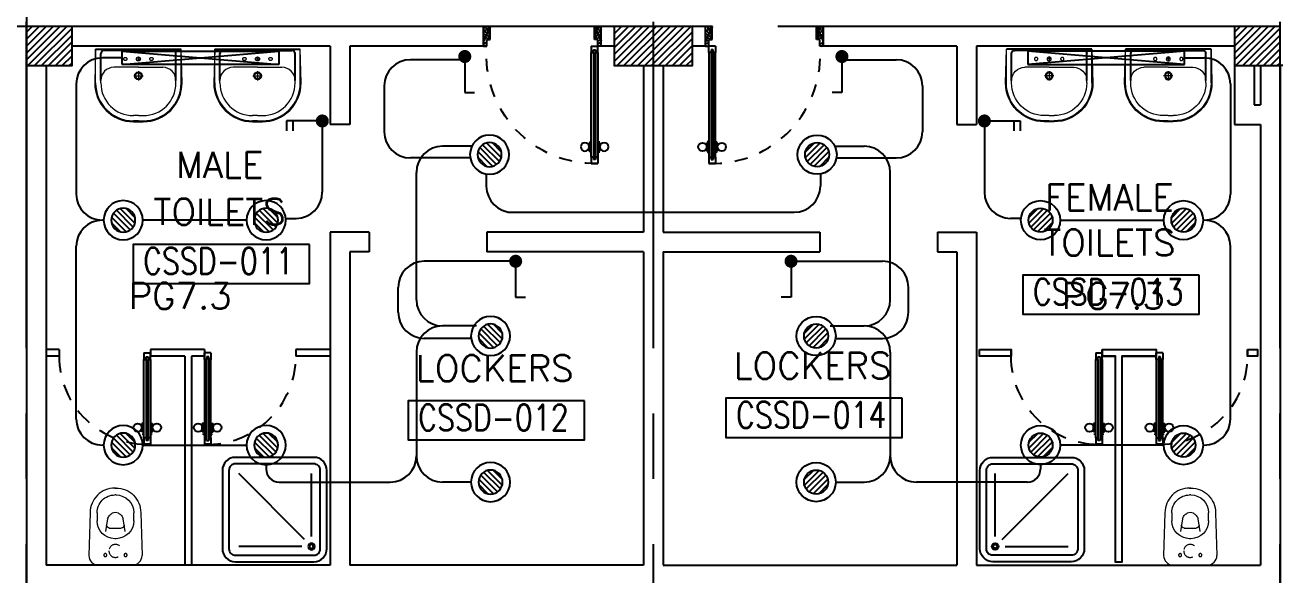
# Model space of a CAD drawing. Extents: x -0.4 to 93, y -13.2 to 77.1.
# Drawn here: x 38.64 to 48.27, y 29.15 to 33.36 of the extents above; entities that cross this region are included whole.
import ezdxf
from ezdxf.enums import TextEntityAlignment as Align

# ---------------------------------------------------------------- set-up
doc = ezdxf.new("R2010")
doc.units = 0
doc.header["$MEASUREMENT"] = 0
for name, pattern in [('CENTERX2', [4, 2.5, -0.5, 0.5, -0.5]), ('DASHED', [0.75, 0.5, -0.25]), ('HIDDEN', [0.375, 0.25, -0.125]), ('HIDDEN2', [0.1875, 0.125, -0.0625])]:
    doc.linetypes.add(name, pattern=pattern)
doc.layers.get('0').update_dxf_attribs({"linetype": 'CONTINUOUS'})
for name, color, linetype in [('A-JEERI', 11, 'CONTINUOUS'), ('AXES', 11, 'CENTERX2'), ('COL', 11, 'CONTINUOUS'), ('DOOR', 11, 'CONTINUOUS'), ('E-CLINE', 2, 'CONTINUOUS'), ('E-LITE', 4, 'CONTINUOUS'), ('E-SWITCH', 4, 'CONTINUOUS'), ('E-TEXT', 4, 'CONTINUOUS'), ('FIX', 11, 'CONTINUOUS'), ('HAT', 11, 'CONTINUOUS'), ('PART', 11, 'CONTINUOUS'), ('RM-BOX', 11, 'CONTINUOUS'), ('RM-NAME', 11, 'CONTINUOUS'), ('RM-NO', 11, 'CONTINUOUS'), ('WALL', 11, 'CONTINUOUS')]:
    doc.layers.add(name, color=color, linetype=linetype)
doc.styles.add('ROMANS', font='ROMANS.shx', dxfattribs={"width": 0.6})

# ---------------------------------------------------------------- blocks, each defined once
blk = doc.blocks.new('DOOR90')
at = {"layer": 'DOOR', "color": 7, "linetype": 'ByBlock'}
for p, q in [((-150, 0), (0, 0)), ((-150, 0), (-150, -25)), ((0, -50), (-113.7, 0)), ((0, -50), (-40.1, 0)), ((0, -50), (0, 0)), ((-1000, -25), (-1050, -25)), ((-1050, -75), (-1050, -25)), ((-1050, -25), (-1050, -75)), ((-1000, -75), (-1050, -75)), ((-1000, -42), (-1020, -42)), ((-1020, -42), (-1020, -58)), ((-1000, -58), (-1020, -58)), ((-1000, -25), (-1000, -42)), ((-1000, -58), (-1000, -75)), ((-877.6, -17.8), (-967.6, -17.8)), ((-967.6, -25), (-967.6, -17.8)), ((-967.6, -75), (-967.6, -82.2)), ((-877.6, -82.2), (-967.6, -82.2)), ((-955, -8.8), (-890.2, -8.8)), ((-955, -17.8), (-955, -8.8)), ((-955, -17.8), (-890.2, -17.8)), ((-955, -82.2), (-890.2, -82.2)), ((-955, -82.2), (-955, -91.2)), ((-955, -91.2), (-890.2, -91.2)), ((-890.2, -17.8), (-890.2, -8.8)), ((-890.2, -82.2), (-890.2, -91.2)), ((-877.6, -25), (-877.6, -17.8)), ((-877.6, -75), (-877.6, -82.2)), ((-200, -25), (-150, -25)), ((-200, -42), (-200, -25)), ((-180, -42), (-200, -42)), ((-200, -58), (-180, -58)), ((-200, -75), (-200, -58)), ((-150, -75), (-200, -75)), ((-180, -58), (-180, -42)), ((-150, -25), (-100, -25)), ((-150, -75), (-150, -25)), ((-100, -25), (-100, -50)), ((0, -50), (-100, -36.6)), ((-100, -50), (0, -50)), ((0, -850), (-113.7, -900)), ((-100, -875), (-100, -850)), ((0, -850), (-100, -863.4)), ((-100, -850), (0, -850)), ((0, -850), (-40.1, -900)), ((0, -850), (0, -900)), ((-150, -875), (-100, -875)), ((-150, -900), (-150, -875)), ((-150, -900), (0, -900)), ((0, -900), (-150, -900))]:
    blk.add_line(p, q, dxfattribs=at)
at = {"layer": 'DOOR', "linetype": 'ByBlock'}
for p, q in [((-200, -25), (-1000, -25)), ((-200, -42), (-1000, -42)), ((-200, -58), (-1000, -58)), ((-1000, -75), (-200, -75))]:
    blk.add_line(p, q, dxfattribs=at)
at = {"layer": 'DOOR', "color": 7, "linetype": 'ByBlock'}
for centre in [(-922.6, 23.5), (-922.6, -123.5)]:
    blk.add_circle(centre, 32.4, dxfattribs=at)
for centre, radius, start, end in [((0, -50), 154.4, 161.10529, 166.28577), ((0, -50), 94.4, 148.01819, 180), ((0, -50), 134.4, 158.15985, 169.28002), ((0, -50), 114.4, 154.08384, 167.37743), ((0, -50), 74.4, 137.77643, 180), ((0, -50), 54.4, 113.20738, 180), ((0, -50), 34.4, 90, 180), ((0, -50), 14.4, 90, 180), ((0, -850), 94.4, 180, 211.98181), ((0, -850), 74.4, 180, 222.22357), ((0, -850), 54.4, 180, 246.79262), ((0, -850), 34.4, 180, 270), ((0, -850), 14.4, 180, 270), ((0, -850), 154.4, 193.71423, 198.89471), ((0, -850), 134.4, 190.71998, 201.84015)]:
    blk.add_arc(centre, radius, start, end, dxfattribs=at)
at = {"layer": 'DOOR', "linetype": 'HIDDEN', "ltscale": 0.5}
blk.add_arc((-222.2, -50), 828.2, 178.27012, 275.00304, dxfattribs=at)
blk = doc.blocks.new('SHR1')
at = {"layer": 'FIX'}
for p, q in [((-195.7, 195.7), (-700, 700)), ((-142.7, 217.7), (-142.7, 700)), ((-217.7, 142.7), (-700, 142.7))]:
    blk.add_line(p, q, dxfattribs=at)
for points in [[(-825, 125), (-825, 725, -0.414214), (-725, 825), (-125, 825, -0.414214), (-25, 725), (-25, 125, -0.414214), (-125, 25), (-725, 25, -0.414214)], [(-775, 125), (-775, 725, -0.414214), (-725, 775), (-125, 775, -0.414214), (-75, 725), (-75, 125, -0.414214), (-125, 75), (-725, 75, -0.414214)]]:
    blk.add_lwpolyline(points, format="xyb", close=True, dxfattribs=at)
for radius in [25, 15]:
    blk.add_circle((-142.7, 142.7), radius, dxfattribs=at)
blk = doc.blocks.new('LAV-003')
at = {"layer": 'FIX', "linetype": 'ByBlock'}
blk.add_line((-327.5, -25), (327.5, -25), dxfattribs=at)
at = {"layer": 'FIX', "linetype": 'Continuous', "lineweight": 20}
for p, q in [((-327.5, -285), (-327.5, -25)), ((327.5, -285), (327.5, -25)), ((0, -165), (-187.5, -165)), ((0, -165), (187.5, -165)), ((-287.5, -285), (-287.5, -265)), ((287.5, -285), (287.5, -265)), ((0, -535), (-37.5, -535)), ((0, -575), (-37.5, -575)), ((0, -535), (37.5, -535)), ((0, -575), (37.5, -575))]:
    blk.add_line(p, q, dxfattribs=at)
at = {"layer": 'FIX', "linetype": 'ByBlock', "ltscale": 0.3}
for p, q in [((-287.5, -265), (-287.5, -60)), ((0, -35), (-262.5, -35)), ((0, -35), (262.5, -35)), ((287.5, -265), (287.5, -60))]:
    blk.add_line(p, q, dxfattribs=at)
at = {"layer": 'FIX', "lineweight": 20}
for p, q in [((0, -85.4), (0, -116.5)), ((-15.6, -100.9), (15.5, -100.9))]:
    blk.add_line(p, q, dxfattribs=at)
at = {"layer": 'FIX', "linetype": 'DASHED', "lineweight": 20, "ltscale": 0.04}
for p, q in [((-35.7, -230.5), (36.6, -230.5)), ((0, -193.9), (0, -266.1))]:
    blk.add_line(p, q, dxfattribs=at)
at = {"layer": 'FIX', "linetype": 'Continuous', "lineweight": 20}
blk.add_lwpolyline([(294.8, -25), (0, -25), (-327.5, -25), (-334.5, -285, 0.414214), (-37.5, -582), (0, -582), (37.5, -582, 0.414214), (334.5, -285), (327.5, -25), (0, -25)], format="xyb", dxfattribs=at)
at = {"layer": 'FIX', "linetype": 'HIDDEN', "lineweight": 20, "ltscale": 0.05}
for centre in [(-100, -100.9), (100, -100.9)]:
    blk.add_circle(centre, 12.4, dxfattribs=at)
at = {"layer": 'FIX', "lineweight": 20}
for centre, radius in [((0, -100.9), 15.5), ((0.5, -230), 29.5), ((0.5, -230), 22.5)]:
    blk.add_circle(centre, radius, dxfattribs=at)
at = {"layer": 'FIX', "linetype": 'ByBlock', "ltscale": 0.3}
for centre, start, end in [((-262.5, -60), 90, 180), ((262.5, -60), 0, 90)]:
    blk.add_arc(centre, 25, start, end, dxfattribs=at)
at = {"layer": 'FIX', "linetype": 'Continuous', "lineweight": 20}
for centre, radius, start, end in [((-187.5, -265), 100, 90, 180), ((187.5, -265), 100, 0, 90), ((-37.5, -285), 290, 180, 270), ((-37.5, -285), 250, 180, 270), ((37.5, -285), 290, 270, 0), ((37.5, -285), 250, 270, 0)]:
    blk.add_arc(centre, radius, start, end, dxfattribs=at)
blk = doc.blocks.new('WC')
at = {"layer": 'FIX', "lineweight": 20}
for p, q in [((475, 140.8), (538, 140.8)), ((339, 4.8), (339, -4.8)), ((394.8, 75.7), (490.4, 60.1)), ((533.7, 24.2), (539.5, 0)), ((539.5, 0), (533.7, -24.2)), ((674, 4.8), (674, -4.8)), ((490.4, -60.1), (394.8, -75.7)), ((538, -140.8), (475, -140.8)), ((213.2, -203.8), (210, -203.8))]:
    blk.add_line(p, q, dxfattribs=at)
at = {"layer": 'FIX', "linetype": 'Continuous', "lineweight": 20}
blk.add_line((420.1, -47.3), (420.4, 44.6), dxfattribs=at)
at = {"layer": 'FIX', "lineweight": 20}
for points in [[(210, -203.8, -0.414214), (137, -130.8), (137, 0), (137, 130.8, -0.414214), (210, 203.8)], [(727, -4.8), (727, 4.8, 0.414214), (538, 193.8), (210, 203.8)], [(727, 4.8), (727, -4.8, -0.414214), (538, -193.8), (210, -203.8)]]:
    blk.add_lwpolyline(points, format="xyb", dxfattribs=at)
at = {"layer": 'FIX', "linetype": 'HIDDEN2', "lineweight": 20, "ltscale": 0.3}
blk.add_circle((245, 0), 49.8, dxfattribs=at)
at = {"layer": 'FIX', "linetype": 'HIDDEN', "lineweight": 20, "ltscale": 0.05}
for centre in [(213.2, 77.5), (213.2, -77.5)]:
    blk.add_circle(centre, 11.6, dxfattribs=at)
at = {"layer": 'FIX', "lineweight": 20}
for centre, radius, start, end in [((475, 4.8), 136, 90, 180), ((538, 4.8), 136, 360, 90), ((464.4, -17.6), 82, 51.07583, 71.50405), ((473, -6.9), 68.2, 27.15318, 51.07583), ((475, -4.8), 136, 180, 270), ((464.4, 17.6), 82, 288.49595, 308.92417), ((473, 6.9), 68.2, 308.92417, 332.84682), ((538, -4.8), 136, 270, 0)]:
    blk.add_arc(centre, radius, start, end, dxfattribs=at)
at = {"layer": 'FIX', "linetype": 'Continuous', "lineweight": 20}
for centre, start, end in [((442.7, 45.5), 88.38785, 182.33379), ((442.4, -45.6), 177.66621, 271.61215)]:
    blk.add_arc(centre, 22.3, start, end, dxfattribs=at)
blk = doc.blocks.new('2G1W')
for p, q in [((0, 0), (0.55, 0)), ((0.45, 0), (0.45, -0.15)), ((0.55, 0), (0.55, -0.15))]:
    blk.add_line(p, q)
at = {"const_width": 0.1}
blk.add_lwpolyline([(-0.05, 0, 1), (0.05, 0, 1)], format="xyb", close=True, dxfattribs=at)
blk = doc.blocks.new('MR14')
at = {"layer": 'E-LITE'}
for p, q in [((-600, 100), (-600, 0)), ((600, 0), (600, 100)), ((-600, 0), (600, 0))]:
    blk.add_line(p, q, dxfattribs=at)
at = {"layer": 'E-LITE', "color": 8}
for p, q in [((600, 100), (-600, 0)), ((600, 0), (-600, 100))]:
    blk.add_line(p, q, dxfattribs=at)
at = {"layer": 'E-LITE', "color": 3}
blk.add_line((600, 100), (-600, 100), dxfattribs=at)
blk = doc.blocks.new('*X62')
at = {"color": 0}
for p, q in [((21548.527, 18540.142), (21548.801, 18540.415)), ((21548.529, 18539.966), (21548.977, 18540.414)), ((21548.584, 18539.845), (21549.098, 18540.359)), ((21548.672, 18539.756), (21549.187, 18540.271)), ((21548.793, 18539.7), (21549.243, 18540.15)), ((21548.966, 18539.696), (21549.246, 18539.977))]:
    blk.add_line(p, q, dxfattribs=at)
blk = doc.blocks.new('SPOT')
at = {"layer": 'E-LITE'}
for radius in [0.6, 0.369]:
    blk.add_circle((0, 0), radius, dxfattribs=at)
at = {"layer": 'E-LITE', "color": 8}
blk.add_blockref('*X62', (-21548.886, -18540.056), dxfattribs=at)
blk = doc.blocks.new('1G1W')
for p, q in [((0, 0), (0.55, 0)), ((0.55, 0), (0.55, -0.15))]:
    blk.add_line(p, q)
at = {"const_width": 0.1}
blk.add_lwpolyline([(-0.05, 0, 1), (0.05, 0, 1)], format="xyb", close=True, dxfattribs=at)

msp = doc.modelspace()

# ---------------------------------------------------------------- hatches: boundary and pattern name
at = {"layer": 'HAT'}
h = msp.add_hatch(dxfattribs=at)
h.set_pattern_fill('ANSI31', color=256, scale=0.3, style=0)
h.set_pattern_definition([(45, (-344.745687, -5.481), (-0.0265165043, 0.0265165043), [])])
h.paths.add_polyline_path([(38.6495, 33.05), (38.9995, 33.05), (38.9995, 33.35), (38.6495, 33.35)])
h = msp.add_hatch(dxfattribs=at)
h.set_pattern_fill('ANSI31', color=256, scale=0.3, style=0)
h.set_pattern_definition([(45, (-315.095687, -5.481), (-0.0265165043, 0.0265165043), [])])
h.paths.add_polyline_path([(43.4495, 33.05), (43.4495, 33.35), (43.1495, 33.35), (43.1495, 33.05)])
h.paths.add_polyline_path([(43.7495, 33.05), (43.7495, 33.35), (43.4495, 33.35), (43.4495, 33.05)])
h = msp.add_hatch(dxfattribs=at)
h.set_pattern_fill('ANSI31', color=256, scale=0.3, style=0)
h.set_pattern_definition([(45, (-335.495687, -5.481), (-0.0265165043, 0.0265165043), [])])
h.paths.add_polyline_path([(47.8995, 33.05), (48.2495, 33.05), (48.2495, 33.35), (47.8995, 33.35)])

# ---------------------------------------------------------------- linework, layer by layer
at = {"layer": 'AXES'}
for p, q in [((43.4495, -1.1143), (43.4495, 76.4248)), ((38.6495, -1.1143), (38.6495, 76.0748)), ((48.2495, -1.1143), (48.2495, 76.0748)), ((91.9023, 33.35), (22.4295, 33.35))]:
    msp.add_line(p, q, dxfattribs=at)
at = {"layer": 'COL'}
for points in [[(38.6495, 33.35), (38.6495, 33.05), (38.9995, 33.05), (38.9995, 33.35)], [(43.7495, 33.35), (43.1495, 33.35), (43.1495, 33.05), (43.7495, 33.05)], [(47.8995, 33.35), (47.8995, 33.05), (48.2495, 33.05), (48.2495, 33.35)]]:
    msp.add_lwpolyline(points, close=True, dxfattribs=at)
at = {"layer": 'DOOR', "color": 0}
msp.add_line((48.2695, 33.05), (48.2495, 33.05), dxfattribs=at)
at = {"layer": 'DOOR', "linetype": 'ByBlock'}
for p, q in [((39.5495, 30.85), (39.5495, 30.8)), ((39.5495, 30.85), (39.5995, 30.85)), ((39.5665, 30.8), (39.5665, 30.82)), ((39.5665, 30.82), (39.5825, 30.82)), ((39.5825, 30.82), (39.5825, 30.8)), ((39.5995, 30.8), (39.5995, 30.85)), ((40.012, 30.8), (40.012, 30.85)), ((40.062, 30.85), (40.012, 30.85)), ((40.029, 30.82), (40.029, 30.8)), ((40.045, 30.82), (40.029, 30.82)), ((40.045, 30.8), (40.045, 30.82)), ((40.062, 30.85), (40.062, 30.8)), ((46.837, 30.85), (46.837, 30.8)), ((46.837, 30.85), (46.887, 30.85)), ((46.854, 30.8), (46.854, 30.82)), ((46.854, 30.82), (46.87, 30.82)), ((46.87, 30.82), (46.87, 30.8)), ((46.887, 30.8), (46.887, 30.85)), ((47.2995, 30.8), (47.2995, 30.85)), ((47.3495, 30.85), (47.2995, 30.85)), ((47.3165, 30.82), (47.3165, 30.8)), ((47.3325, 30.82), (47.3165, 30.82)), ((47.3325, 30.8), (47.3325, 30.82)), ((47.3495, 30.85), (47.3495, 30.8)), ((39.5495, 30.2), (39.5495, 30.8)), ((39.5495, 30.8), (39.5665, 30.8)), ((39.5665, 30.8), (39.5665, 30.2)), ((39.5825, 30.8), (39.5825, 30.2)), ((39.5825, 30.8), (39.5995, 30.8)), ((39.5995, 30.8), (39.5995, 30.2)), ((40.012, 30.8), (40.012, 30.2)), ((40.029, 30.8), (40.012, 30.8)), ((40.029, 30.8), (40.029, 30.2)), ((40.045, 30.8), (40.045, 30.2)), ((40.062, 30.8), (40.045, 30.8)), ((40.062, 30.2), (40.062, 30.8)), ((46.837, 30.2), (46.837, 30.8)), ((46.837, 30.8), (46.854, 30.8)), ((46.854, 30.8), (46.854, 30.2)), ((46.87, 30.8), (46.87, 30.2)), ((46.87, 30.8), (46.887, 30.8)), ((46.887, 30.8), (46.887, 30.2)), ((47.2995, 30.8), (47.2995, 30.2)), ((47.3165, 30.8), (47.2995, 30.8)), ((47.3165, 30.8), (47.3165, 30.2)), ((47.3325, 30.8), (47.3325, 30.2)), ((47.3495, 30.8), (47.3325, 30.8)), ((47.3495, 30.2), (47.3495, 30.8)), ((39.5423, 30.3098), (39.5333, 30.3098)), ((39.5333, 30.245), (39.5333, 30.3098)), ((39.5423, 30.245), (39.5333, 30.245)), ((39.5423, 30.245), (39.5423, 30.3098)), ((39.6067, 30.3098), (39.6157, 30.3098)), ((39.6067, 30.245), (39.6067, 30.3098)), ((39.6067, 30.245), (39.6157, 30.245)), ((39.6157, 30.245), (39.6157, 30.3098)), ((40.0048, 30.3098), (39.9958, 30.3098)), ((39.9958, 30.245), (39.9958, 30.3098)), ((40.0048, 30.245), (39.9958, 30.245)), ((40.0048, 30.245), (40.0048, 30.3098)), ((40.0692, 30.3098), (40.0782, 30.3098)), ((40.0692, 30.245), (40.0692, 30.3098)), ((40.0692, 30.245), (40.0782, 30.245)), ((40.0782, 30.245), (40.0782, 30.3098)), ((46.8298, 30.3098), (46.8208, 30.3098)), ((46.8208, 30.245), (46.8208, 30.3098)), ((46.8298, 30.245), (46.8208, 30.245)), ((46.8298, 30.245), (46.8298, 30.3098)), ((46.8942, 30.3098), (46.9032, 30.3098)), ((46.8942, 30.245), (46.8942, 30.3098)), ((46.8942, 30.245), (46.9032, 30.245)), ((46.9032, 30.245), (46.9032, 30.3098)), ((47.2923, 30.3098), (47.2833, 30.3098)), ((47.2833, 30.245), (47.2833, 30.3098)), ((47.2923, 30.245), (47.2833, 30.245)), ((47.2923, 30.245), (47.2923, 30.3098)), ((47.3567, 30.3098), (47.3657, 30.3098)), ((47.3567, 30.245), (47.3567, 30.3098)), ((47.3567, 30.245), (47.3657, 30.245)), ((47.3657, 30.245), (47.3657, 30.3098)), ((39.5495, 30.2324), (39.5423, 30.2324)), ((39.5423, 30.2224), (39.5423, 30.2324)), ((39.5495, 30.2224), (39.5423, 30.2224)), ((39.5665, 30.2), (39.5495, 30.2)), ((39.5495, 30.2), (39.5495, 30.15)), ((39.5995, 30.15), (39.5495, 30.15)), ((39.5495, 30.15), (39.5995, 30.15)), ((39.5665, 30.2), (39.5665, 30.18)), ((39.5825, 30.18), (39.5665, 30.18)), ((39.5995, 30.2), (39.5825, 30.2)), ((39.5825, 30.2), (39.5825, 30.18)), ((39.5995, 30.2324), (39.6067, 30.2324)), ((39.5995, 30.2224), (39.6067, 30.2224)), ((39.5995, 30.2), (39.5995, 30.15)), ((39.6067, 30.2224), (39.6067, 30.2324)), ((40.012, 30.2324), (40.0048, 30.2324)), ((40.0048, 30.2224), (40.0048, 30.2324)), ((40.012, 30.2224), (40.0048, 30.2224)), ((40.012, 30.2), (40.029, 30.2)), ((40.012, 30.2), (40.012, 30.15)), ((40.012, 30.15), (40.062, 30.15)), ((40.062, 30.15), (40.012, 30.15)), ((40.029, 30.2), (40.029, 30.18)), ((40.029, 30.18), (40.045, 30.18)), ((40.045, 30.2), (40.062, 30.2)), ((40.045, 30.2), (40.045, 30.18)), ((40.062, 30.2324), (40.0692, 30.2324)), ((40.062, 30.2224), (40.0692, 30.2224)), ((40.062, 30.2), (40.062, 30.15)), ((40.0692, 30.2224), (40.0692, 30.2324)), ((46.837, 30.2324), (46.8298, 30.2324)), ((46.8298, 30.2224), (46.8298, 30.2324)), ((46.837, 30.2224), (46.8298, 30.2224)), ((46.854, 30.2), (46.837, 30.2)), ((46.837, 30.2), (46.837, 30.15)), ((46.854, 30.2), (46.854, 30.18)), ((46.887, 30.2), (46.87, 30.2)), ((46.87, 30.2), (46.87, 30.18)), ((46.887, 30.2324), (46.8942, 30.2324)), ((46.887, 30.2224), (46.8942, 30.2224)), ((46.887, 30.2), (46.887, 30.15)), ((46.8942, 30.2224), (46.8942, 30.2324)), ((47.2995, 30.2324), (47.2923, 30.2324)), ((47.2923, 30.2224), (47.2923, 30.2324)), ((47.2995, 30.2224), (47.2923, 30.2224)), ((47.2995, 30.2), (47.3165, 30.2)), ((47.2995, 30.2), (47.2995, 30.15)), ((47.2995, 30.15), (47.3495, 30.15)), ((47.3495, 30.15), (47.2995, 30.15)), ((47.3165, 30.2), (47.3165, 30.18)), ((47.3165, 30.18), (47.3325, 30.18)), ((47.3325, 30.2), (47.3495, 30.2)), ((47.3325, 30.2), (47.3325, 30.18)), ((47.3495, 30.2324), (47.3567, 30.2324)), ((47.3495, 30.2224), (47.3567, 30.2224)), ((47.3495, 30.2), (47.3495, 30.15)), ((47.3567, 30.2224), (47.3567, 30.2324))]:
    msp.add_line(p, q, dxfattribs=at)
at = {"layer": 'DOOR', "color": 97, "linetype": 'ByBlock'}
for p, q in [((46.887, 30.15), (46.837, 30.15)), ((46.837, 30.15), (46.887, 30.15)), ((46.87, 30.18), (46.854, 30.18))]:
    msp.add_line(p, q, dxfattribs=at)
at = {"layer": 'DOOR', "linetype": 'ByBlock'}
for centre in [(39.501, 30.2774), (39.6481, 30.2774), (39.9635, 30.2774), (40.1106, 30.2774), (46.7885, 30.2774), (46.9356, 30.2774), (47.251, 30.2774), (47.3981, 30.2774)]:
    msp.add_circle(centre, 0.0324, dxfattribs=at)
at = {"layer": 'DOOR', "linetype": 'HIDDEN', "ltscale": 0.5}
for centre, start, end in [((39.5745, 30.8245), 179.96077, 272.12255), ((40.037, 30.8245), 267.87745, 0.03923), ((46.862, 30.8245), 179.96077, 272.12255), ((47.3245, 30.8245), 267.87745, 0.03923)]:
    msp.add_arc(centre, 0.675, start, end, dxfattribs=at)
at = {"layer": 'E-CLINE', "color": 4}
for p, q in [((39.3818, 33.1096), (39.231, 33.1096)), ((47.5173, 33.1096), (47.6681, 33.1096)), ((39.031, 32.9096), (39.031, 32.0662)), ((47.8681, 32.9096), (47.8681, 32.0662)), ((42.0598, 32.4324), (41.8354, 32.4324)), ((44.8392, 32.4324), (45.0637, 32.4324)), ((41.6354, 31.2564), (41.6354, 32.2324)), ((42.1707, 32.2204), (42.1707, 32.1274)), ((44.7284, 32.2204), (44.7284, 32.1274)), ((45.2637, 31.2564), (45.2637, 32.2324)), ((42.3352, 31.9274), (44.5284, 31.9274)), ((39.2407, 31.8662), (39.231, 31.8662)), ((40.3349, 31.8662), (39.5407, 31.8662)), ((46.5642, 31.8662), (47.3584, 31.8662)), ((47.6584, 31.8662), (47.6681, 31.8662)), ((39.031, 30.3436), (39.031, 31.6662)), ((47.8681, 30.3436), (47.8681, 31.6662)), ((42.0958, 31.0564), (41.8354, 31.0564)), ((44.8032, 31.0564), (45.0637, 31.0564)), ((41.6354, 30.8564), (41.6354, 30.0605)), ((45.2637, 30.8564), (45.2637, 30.0605)), ((39.2407, 30.1436), (39.231, 30.1436)), ((39.5407, 30.1436), (40.3349, 30.1436)), ((47.3584, 30.1436), (46.5642, 30.1436)), ((47.6584, 30.1436), (47.6681, 30.1436)), ((40.4849, 29.9936), (40.4849, 29.9605)), ((46.4142, 29.9936), (46.4142, 29.9605)), ((40.5849, 29.8605), (41.4354, 29.8605)), ((42.0531, 29.8605), (41.8354, 29.8605)), ((44.846, 29.8605), (45.0637, 29.8605)), ((46.3142, 29.8605), (45.4637, 29.8605))]:
    msp.add_line(p, q, dxfattribs=at)
for centre, radius, start, end in [((39.231, 32.9096), 0.2, 90, 180), ((47.6681, 32.9096), 0.2, 0, 90), ((41.8354, 32.2324), 0.2, 90, 180), ((45.0637, 32.2324), 0.2, 0, 90), ((42.3707, 32.1274), 0.2, 180, 270), ((44.5284, 32.1274), 0.2, 270, 0), ((39.231, 32.0662), 0.2, 180, 270), ((47.6681, 32.0662), 0.2, 270, 0), ((39.231, 31.6662), 0.2, 90, 180), ((47.6681, 31.6662), 0.2, 0, 90), ((41.8354, 31.2564), 0.2, 180, 270), ((45.0637, 31.2564), 0.2, 270, 0), ((41.8354, 30.8564), 0.2, 90, 180), ((45.0637, 30.8564), 0.2, 0, 90), ((39.231, 30.3436), 0.2, 180, 270), ((47.6681, 30.3436), 0.2, 270, 0), ((41.4354, 30.0605), 0.2, 270, 0), ((41.8354, 30.0605), 0.2, 180, 270), ((45.0637, 30.0605), 0.2, 270, 0), ((45.4637, 30.0605), 0.2, 180, 270), ((40.5849, 29.9605), 0.1, 180, 270), ((46.3142, 29.9605), 0.1, 270, 0)]:
    msp.add_arc(centre, radius, start, end, dxfattribs=at)
at = {"layer": 'E-SWITCH', "color": 4}
for p, q in [((42.0055, 33.0948), (41.5892, 33.0948)), ((44.8936, 33.0948), (45.3098, 33.0948)), ((41.3892, 32.8948), (41.3892, 32.5431)), ((45.5098, 32.8948), (45.5098, 32.5431)), ((40.9148, 32.6011), (40.9148, 32.0801)), ((45.9843, 32.6011), (45.9843, 32.0801)), ((42.0476, 32.3431), (41.5892, 32.3431)), ((44.8515, 32.3431), (45.3098, 32.3431)), ((40.6343, 31.8801), (40.7148, 31.8801)), ((46.2648, 31.8801), (46.1843, 31.8801)), ((42.3702, 31.5516), (41.6957, 31.5516)), ((44.5288, 31.5516), (45.2034, 31.5516)), ((41.4957, 31.1612), (41.4957, 31.3516)), ((45.4034, 31.1612), (45.4034, 31.3516)), ((42.0542, 30.9612), (41.6957, 30.9612)), ((44.8449, 30.9612), (45.2034, 30.9612))]:
    msp.add_line(p, q, dxfattribs=at)
for centre, start, end in [((41.5892, 32.8948), 90, 180), ((45.3098, 32.8948), 0, 90), ((41.5892, 32.5431), 180, 270), ((45.3098, 32.5431), 270, 0), ((40.7148, 32.0801), 270, 0), ((46.1843, 32.0801), 180, 270), ((41.6957, 31.3516), 90, 180), ((45.2034, 31.3516), 0, 90), ((41.6957, 31.1612), 180, 270), ((45.2034, 31.1612), 270, 0)]:
    msp.add_arc(centre, 0.2, start, end, dxfattribs=at)
at = {"layer": 'FIX'}
msp.add_lwpolyline([(46.7495, 29.35, -0.414214), (46.6495, 29.25)], format="xyb", dxfattribs=at)
at = {"layer": 'PART'}
for p, q in [((38.8995, 30.875), (38.7995, 30.875)), ((38.8995, 30.825), (38.7995, 30.825)), ((38.8995, 30.875), (38.8995, 30.825)), ((40.012, 30.875), (39.5995, 30.875)), ((39.5995, 30.875), (39.5995, 30.825)), ((39.862, 30.825), (39.5995, 30.825)), ((39.862, 30.825), (39.862, 29.225)), ((40.012, 30.825), (39.912, 30.825)), ((39.912, 30.825), (39.912, 29.225)), ((40.012, 30.875), (40.012, 30.825)), ((40.712, 30.875), (40.712, 30.825)), ((40.9745, 30.875), (40.712, 30.875)), ((40.9745, 30.825), (40.712, 30.825)), ((46.187, 30.875), (46.187, 30.825)), ((46.887, 30.875), (47.2995, 30.875)), ((46.887, 30.875), (46.887, 30.825)), ((46.887, 30.825), (46.987, 30.825)), ((47.037, 30.825), (47.2995, 30.825)), ((47.2995, 30.875), (47.2995, 30.825)), ((47.9995, 30.875), (47.9995, 30.825))]:
    msp.add_line(p, q, dxfattribs=at)
for points in [[(45.9475, 30.875), (46.1887, 30.875), (46.1887, 30.825), (45.9475, 30.825)], [(46.887, 30.875), (47.2995, 30.875), (47.2995, 30.825), (47.037, 30.825), (47.037, 29.248), (46.987, 29.248), (46.987, 30.825), (46.887, 30.825)], [(47.9995, 30.875), (48.0765, 30.875), (48.0765, 30.825), (47.9995, 30.825)]]:
    msp.add_lwpolyline(points, close=True, dxfattribs=at)
at = {"layer": 'RM-BOX'}
for points in [[(40.8159, 31.6813), (39.4662, 31.6813), (39.4662, 31.3813), (40.8159, 31.3813)], [(47.6289, 31.4455), (46.2791, 31.4455), (46.2791, 31.1455), (47.6289, 31.1455)], [(42.9223, 30.483), (41.5725, 30.483), (41.5725, 30.183), (42.9223, 30.183)], [(45.3556, 30.5025), (44.0058, 30.5025), (44.0058, 30.2025), (45.3556, 30.2025)]]:
    msp.add_lwpolyline(points, close=True, dxfattribs=at)
at = {"layer": 'WALL'}
for p, q in [((38.6495, 34.92), (38.6495, 27.6)), ((42.1495, 33.35), (38.8995, 33.35)), ((42.1495, 33.2), (42.1495, 33.35)), ((43.1995, 33.35), (43.0495, 33.35)), ((43.0495, 33.2), (43.0495, 33.35)), ((43.8495, 33.35), (43.6995, 33.35)), ((43.8495, 33.2), (43.8495, 33.35)), ((47.9995, 33.35), (44.7495, 33.35)), ((44.7495, 33.2), (44.7495, 33.35)), ((40.9745, 33.2), (38.9995, 33.2)), ((40.9745, 33.2), (40.9745, 32.6)), ((42.1495, 33.2), (41.1245, 33.2)), ((41.1245, 33.2), (41.1245, 32.6)), ((43.1495, 33.2), (43.0495, 33.2)), ((43.8495, 33.2), (43.7495, 33.2)), ((45.7745, 33.2), (44.7495, 33.2)), ((45.7745, 33.2), (45.7745, 32.6)), ((47.8995, 33.2), (45.9245, 33.2)), ((45.9245, 33.2), (45.9245, 32.6)), ((38.7995, 33.05), (38.7995, 29.225)), ((43.3745, 33.05), (43.3745, 31.775)), ((43.5245, 33.05), (43.5245, 31.775)), ((47.8995, 33.05), (47.8995, 32.6)), ((48.0495, 33.05), (48.0495, 32.75)), ((48.0995, 33.05), (48.0995, 32.75)), ((48.2495, 33.05), (48.2495, 27.6)), ((48.0495, 32.75), (48.0995, 32.75)), ((41.1245, 32.6), (40.9745, 32.6)), ((45.7745, 32.6), (45.9245, 32.6)), ((47.8995, 32.6), (48.0995, 32.6)), ((48.0995, 32.6), (48.0995, 29.225)), ((40.9745, 31.775), (40.9745, 29.225)), ((41.2745, 31.775), (40.9745, 31.775)), ((41.2745, 31.775), (41.2745, 31.625)), ((43.3745, 31.775), (42.1745, 31.775)), ((42.1745, 31.775), (42.1745, 31.625)), ((43.5245, 31.775), (44.7245, 31.775)), ((44.7245, 31.775), (44.7245, 31.625)), ((45.6245, 31.775), (45.6245, 31.625)), ((45.6245, 31.775), (45.9245, 31.775)), ((45.9245, 31.775), (45.9245, 29.225)), ((41.1245, 31.625), (41.1245, 29.225)), ((41.2745, 31.625), (41.1245, 31.625)), ((43.3745, 31.625), (42.1745, 31.625)), ((43.3745, 31.625), (43.3745, 29.225)), ((43.5245, 31.625), (44.7245, 31.625)), ((43.5245, 31.625), (43.5245, 29.225)), ((45.6245, 31.625), (45.7745, 31.625)), ((45.7745, 31.625), (45.7745, 29.225)), ((40.9745, 29.225), (38.7995, 29.225)), ((43.3745, 29.225), (41.1245, 29.225)), ((43.5245, 29.225), (45.7745, 29.225)), ((45.9245, 29.225), (48.0995, 29.225))]:
    msp.add_line(p, q, dxfattribs=at)

# ---------------------------------------------------------------- block references
at = {"layer": 'A-JEERI', "linetype": 'ByBlock', "yscale": 0.0009999999892897904, "zscale": 0.001}
for p, xscale in [((39.5065, 33.202), 0.001000000047497451), ((40.4185, 33.202), 0.001000000047497451), ((46.4805, 33.202), -0.001000000047497451), ((47.3925, 33.202), -0.001000000047497451), ((47.3925, 33.202), -0.001000000047497451)]:
    msp.add_blockref('LAV-003', p, dxfattribs=dict(at, xscale=xscale))
at = {"layer": 'DOOR', "color": 0, "yscale": 0.0009999999892897904, "zscale": 0.001}
for p, xscale, rotation in [((43.0495, 33.35), -0.0009999999892897904, 270), ((43.8495, 33.35), 0.0009999999892897904, 90)]:
    msp.add_blockref('DOOR90', p, dxfattribs=dict(at, xscale=xscale, rotation=rotation))
at = {"layer": 'E-LITE', "color": 4}
for name, p, xscale, yscale, zscale in [('MR14', (39.9818, 33.0596), -0.0009999999892897904, 0.0009999999892897904, 0.001), ('MR14', (46.9173, 33.0596), 0.0009999999892897904, 0.0009999999892897904, 0.001), ('SPOT', (42.1955, 32.3683), -0.25, 0.25, 0.25), ('SPOT', (44.7036, 32.3683), 0.25, 0.25, 0.25), ('SPOT', (39.3907, 31.8662), -0.25, 0.25, 0.25), ('SPOT', (40.4849, 31.8662), -0.25, 0.25, 0.25), ('SPOT', (46.4142, 31.8662), 0.25, 0.25, 0.25), ('SPOT', (47.5084, 31.8662), 0.25, 0.25, 0.25), ('SPOT', (42.2031, 30.9792), -0.25, 0.25, 0.25), ('SPOT', (44.696, 30.9792), 0.25, 0.25, 0.25), ('SPOT', (39.3907, 30.1436), -0.25, 0.25, 0.25), ('SPOT', (40.4849, 30.1436), -0.25, 0.25, 0.25), ('SPOT', (46.4142, 30.1436), 0.25, 0.25, 0.25), ('SPOT', (47.5084, 30.1436), 0.25, 0.25, 0.25), ('SPOT', (42.2031, 29.8605), -0.25, 0.25, 0.25), ('SPOT', (44.696, 29.8605), 0.25, 0.25, 0.25)]:
    msp.add_blockref(name, p, dxfattribs=dict(at, xscale=xscale, yscale=yscale, zscale=zscale))
at = {"layer": 'E-SWITCH', "color": 4, "yscale": 0.5, "zscale": 0.5}
for p, xscale, rotation in [((42.0055, 33.1198), -0.5, 90), ((44.8936, 33.1198), 0.5, 270), ((42.3952, 31.5516), -0.5, 90), ((44.5038, 31.5516), 0.5, 270)]:
    msp.add_blockref('1G1W', p, dxfattribs=dict(at, xscale=xscale, rotation=rotation))
for p, xscale in [((40.9148, 32.6261), -0.5), ((45.9843, 32.6261), 0.5)]:
    msp.add_blockref('2G1W', p, dxfattribs=dict(at, xscale=xscale))
at = {"layer": 'WALL', "yscale": 0.0009999999892897904, "zscale": 0.001}
for name, p, xscale, rotation in [('SHR1', (40.9745, 29.225), -0.0009999999892897904, 90), ('SHR1', (45.9245, 29.225), 0.0009999999892897904, 270), ('WC', (39.3308, 29.088), -0.0009999999892897904, 270), ('WC', (47.5605, 29.088), -0.0009999999892897904, 270)]:
    msp.add_blockref(name, p, dxfattribs=dict(at, xscale=xscale, rotation=rotation))

# ---------------------------------------------------------------- texts
at = {"layer": 'E-TEXT', "color": 4, "style": 'ROMANS'}
for p in [(39.4316, 31.1864), (46.577, 31.1864)]:
    msp.add_text('PG7.3', height=0.2, dxfattribs=at).set_placement(p)
at = {"layer": 'RM-NAME', "style": 'ROMANS'}
for s, p in [('MALE', (40.1283, 32.2905)), ('FEMALE', (46.9412, 32.0413)), ('TOILETS', (40.1283, 31.9306)), ('TOILETS', (46.9412, 31.6948)), ('LOCKERS', (42.2346, 30.7323)), ('LOCKERS', (44.6679, 30.7518))]:
    msp.add_text(s, height=0.2, dxfattribs=at).set_placement(p, align=Align.MIDDLE)
at = {"layer": 'RM-NO', "style": 'ROMANS', "width": 0.8}
for tag, p in [('CSSD-011', (40.1187, 31.5535)), ('CSSD-013', (46.9317, 31.3177)), ('CSSD-012', (42.225, 30.3552)), ('CSSD-014', (44.6583, 30.3747))]:
    msp.add_attdef(tag, text='', height=0.2, dxfattribs=at).set_placement(p, align=Align.MIDDLE)

doc.saveas('drawing.dxf')
